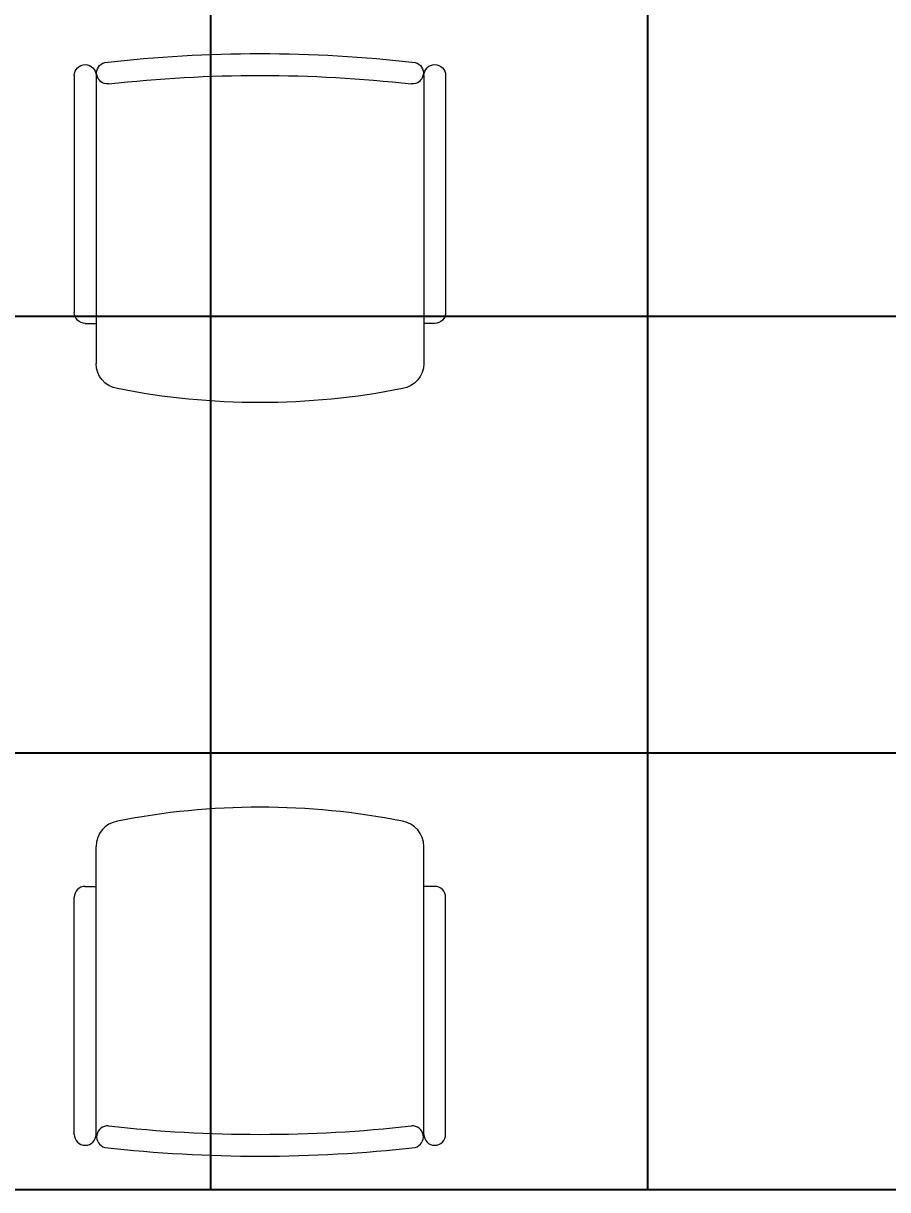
# Model space of a CAD drawing. Extents: x -178977 to 231842, y -29287 to 19916.
# Drawn here: x 11818 to 13005, y -10660 to -9058 of the extents above; entities that cross this region are included whole.
import ezdxf
from ezdxf import colors
from ezdxf.entities.mleader import LeaderData, LeaderLine
from ezdxf.math import Vec2, Vec3

# ---------------------------------------------------------------- set-up
doc = ezdxf.new("R2010")
doc.units = 0
doc.header["$LTSCALE"] = 0.25
doc.linetypes.add('DASHDOT', pattern=[25.4, 12.7, -6.35, 0, -6.35])
doc.layers.add('01-First Floor-FUR$0$FALSE CEILING', color=251, linetype='Continuous')
doc.layers.add('01-First Floor-FUR$0$TME-NON MEDICAL FURNITURE', color=242, linetype='Continuous')
for name, color, linetype, lineweight in [('01-First Floor-FUR$0$LOADING', 253, 'Continuous', 5), ('01-First Floor-FUR$0$Walls', 251, 'Continuous', 5), ('E-LITE-CIRC', 6, 'Continuous', 25), ('E-LITE-CLNG-CNDT', 6, 'DASHDOT', 35)]:
    doc.layers.add(name, color=color, linetype=linetype, lineweight=lineweight)
doc.styles.add('DC_SIMPLEX', font='SIMPLEX.shx', dxfattribs={"width": 0.7})

# ---------------------------------------------------------------- blocks, each defined once
blk = doc.blocks.new('01-First Floor-FUR$0$GF21016-P')
at = {"layer": '01-First Floor-FUR$0$LOADING', "extrusion": (-1.24384e-09, -1.20261e-09, -1)}
for p, q in [((0.0128, 0.0179), (0.0128, 0.4136)), ((0.4628, 0.0179), (0.4628, 0.4136)), ((-0.0022, 0.3585), (0.0128, 0.3585)), ((0.4778, 0.3585), (0.4628, 0.3585)), ((-0.0172, 0.0179), (-0.0172, 0.3435)), ((0.4928, 0.0179), (0.4928, 0.3435)), ((0.4778, 0.0029), (0.4778, 0.0029))]:
    blk.add_line(p, q, dxfattribs=at)
for centre, radius, start, end in [((-0.2378, -0.5362), 1.0036, 78.7568, 101.2432), ((-0.0478, 0.4136), 0.035, 0, 80.6557), ((-0.4278, 0.4136), 0.035, 99.3443, 180), ((0.0022, 0.3435), 0.015, 0, 90), ((-0.4778, 0.3435), 0.015, 90, 180), ((0.0022, 0.0179), 0.015, 270, 0), ((0.0022, 0.0179), 0.015, 180, 270), ((-0.0284, 0.0145), 0.015, 284.3864, 95.5209), ((-0.2378, 1.8928), 1.8749, 263.6341, 276.3659), ((-0.4471, 0.0145), 0.015, 84.4791, 255.6136), ((-0.4778, 0.0179), 0.015, 270, 0), ((-0.4778, 0.0179), 0.015, 180, 270), ((-0.2378, 1.8734), 1.8855, 263.5119, 276.4881)]:
    blk.add_arc(centre, radius, start, end, dxfattribs=at)
blk = doc.blocks.new('01-First Floor-FUR')
at = {"layer": '01-First Floor-FUR$0$FALSE CEILING', "linetype": 'Continuous'}
for p, q in [((12076, -10660), (12076, -7260)), ((12676, -10660), (12676, -7260)), ((10276, -9460), (14276, -9460)), ((10276, -10060), (14276, -10060))]:
    blk.add_line(p, q, dxfattribs=at)
at = {"layer": '01-First Floor-FUR$0$FALSE CEILING'}
blk.add_lwpolyline([(10276, -7260), (14276, -7260), (14276, -10660), (10276, -10660)], close=True, dxfattribs=at)
at = {"layer": '01-First Floor-FUR$0$Walls'}
blk.add_line((10276, -10660), (14276, -10660), dxfattribs=at)
at = {"layer": '01-First Floor-FUR$0$TME-NON MEDICAL FURNITURE', "color": 1, "extrusion": (-4.75185e-05, 1.86519e-05, 1), "xscale": 1000.000000000004, "yscale": 1000.000000000004, "zscale": -1000.000000000001, "rotation": 179.9999749532385}
blk.add_blockref('01-First Floor-FUR$0$GF21016-P', (12381.1, -9111.3, -0.9), dxfattribs=at)
at = {"layer": '01-First Floor-FUR$0$TME-NON MEDICAL FURNITURE', "color": 1, "extrusion": (-4.75185e-05, -1.86519e-05, 1), "xscale": -1000.000000000004, "yscale": 1000.000000000004, "zscale": -1000.000000000004, "rotation": 2.504676146486418e-05}
blk.add_blockref('01-First Floor-FUR$0$GF21016-P', (12381.1, -10601.9, -0.5), dxfattribs=at)
blk = doc.blocks.new('ARR0W')
at = {"color": 45}
blk.add_ellipse((0, 0), major_axis=(0.4, 0), ratio=0.4, dxfattribs=at)
at = {"color": 45, "ltscale": 0.5}
blk.add_solid([(-1.4, 0.167), (-0.4, 0), (-1.4, -0.167)], dxfattribs=at)

msp = doc.modelspace()

# ---------------------------------------------------------------- block references
at = {"layer": 'E-LITE-CLNG-CNDT'}
msp.add_blockref('01-First Floor-FUR', (0, 0), dxfattribs=at)

# ---------------------------------------------------------------- leaders
at = {"layer": 'E-LITE-CIRC'}
ml = msp.add_multileader_mtext('Standard', dxfattribs=at)
ml.set_content('{\\Fdc_el_romans|c0;\\W0.8;TO\\Fromans|c0; \\Fsimplex|c0;PP-\\Fdc_el_romans|c0;F1\\Fsimplex|c0;/M17}', color=256, style='DC_SIMPLEX')
ml.set_leader_properties()
ml.set_arrow_properties(name='ARR0W')
ml.build(insert=Vec2(0, 0))
ml.multileader.update_dxf_attribs({"dogleg_length": 200, "arrow_head_size": 140, "scale": 100})
ctx = ml.context
ctx.base_point, ctx.scale, ctx.char_height, ctx.arrow_head_size, ctx.landing_gap_size, ctx.plane_origin, ctx.plane_x_axis, ctx.plane_y_axis = Vec3(11956.5, -8789.8, -0.1), 100, 200, 140, 140, Vec3(22619.6, -15375.4, -0.1), Vec3(1, 0.000001, 0), Vec3(-0.000001, 1, 0)
notes = []
notes.append((ctx, [(0, (1, 1, 0), (11847.7, -8789.8, -0.1), (1, 0.000001, 0), 108.8, [(0, [(10276, -9020, -0.1)], 0, [])])]))
ctx.mtext.insert, ctx.mtext.text_direction, ctx.mtext.rotation, ctx.mtext.flow_direction = Vec3(12096.5, -8656.5, -0.1), Vec3(1, 0.000001, 0), 0.000001, 5
for ctx, leaders in notes:
    for number, flags, end, landing, length, lines in leaders:
        leader = LeaderData()
        leader.index, (leader.has_last_leader_line, leader.has_dogleg_vector, leader.attachment_direction) = number, flags
        leader.last_leader_point, leader.dogleg_vector, leader.dogleg_length = Vec3(end), Vec3(landing), length
        for number, points, colour, breaks in lines:
            line = LeaderLine()
            line.index, line.vertices, line.color, line.breaks = number, Vec3.list(points), colors.encode_raw_color(colour), breaks
            leader.lines.append(line)
        ctx.leaders.append(leader)

doc.saveas('drawing.dxf')
